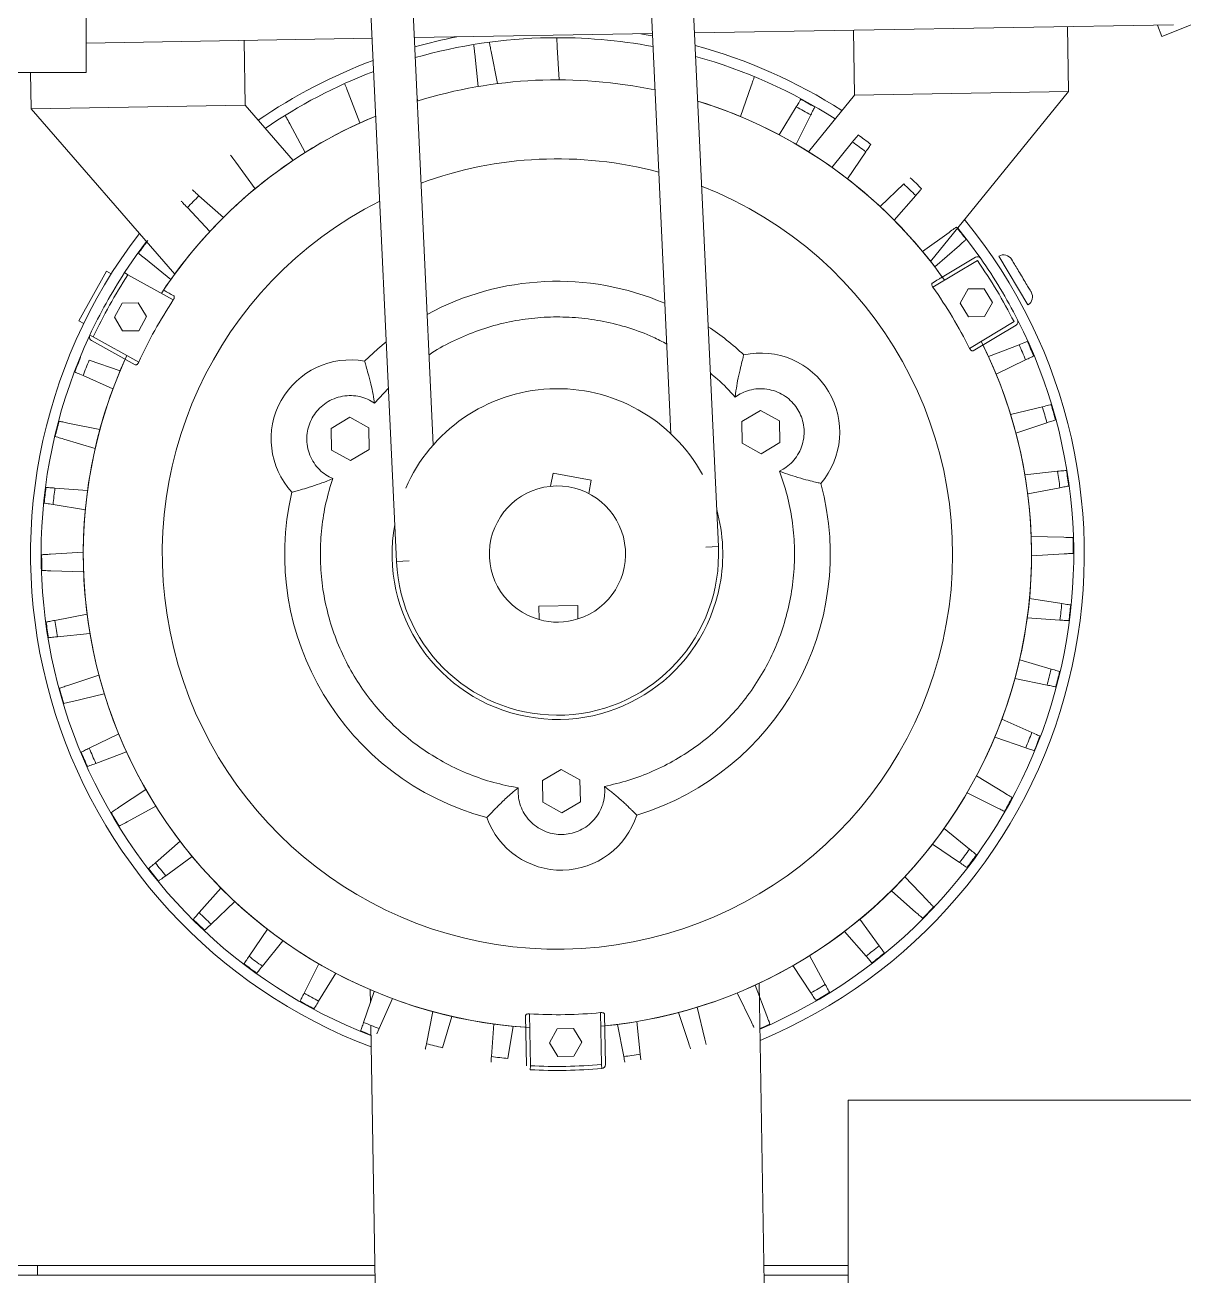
# Model space of a CAD drawing. Extents: x -2187 to 96136, y -11110 to 52208.
# Drawn here: x 34861.3 to 35218.7, y 18661.3 to 19047.1 of the extents above; entities that cross this region are included whole.
import ezdxf

# ---------------------------------------------------------------- set-up
doc = ezdxf.new("R2010")
doc.units = 0
doc.header["$LTSCALE"] = 1000
doc.header["$MEASUREMENT"] = 0

msp = doc.modelspace()

# ---------------------------------------------------------------- linework, layer by layer
at = {"color": 7, "linetype": 'Continuous', "lineweight": 15}
for p, q in [((35039.743, 19646.81), (35075.12, 18886.245)), ((34975.828, 18881.626), (34940.45, 19642.192)), ((35028.402, 19610.831), (35060.489, 18921.016)), ((34987.168, 18917.605), (34955.082, 19607.421)), ((34880.097, 19132.405), (34880.097, 19032.405)), ((35253.882, 19060.276), (35211.874, 19043.551)), ((35067.752, 19044.663), (35215.534, 19047.126)), ((35183.118, 19026.583), (35182.785, 19046.58)), ((35211.874, 19043.551), (35210.591, 19047.044)), ((34880.097, 19041.534), (34968.321, 19043.005)), ((34929.153, 19022.349), (34928.82, 19042.346)), ((34981.325, 19043.222), (35054.748, 19044.446)), ((35117.127, 19025.483), (35116.794, 19045.48)), ((35005.023, 19038.913), (35006.941, 19029.006)), ((35025.427, 19040.257), (35026.035, 19030.184)), ((35001.009, 19028.125), (34999.962, 19038.161)), ((34880.097, 19032.405), (34830.097, 19032.405)), ((34863.163, 19021.249), (34862.977, 19032.405)), ((35085.252, 19028.375), (35081.959, 19018.837)), ((34964.524, 19016.879), (34960.915, 19026.303)), ((34982.398, 19023.698), (34982.194, 19024.55)), ((35117.127, 19025.483), (35102.936, 19007.986)), ((35183.118, 19026.583), (35117.127, 19025.483)), ((35183.118, 19026.583), (35140.587, 18974.146)), ((34929.153, 19022.349), (34863.163, 19021.249)), ((34863.163, 19021.249), (34907.417, 18970.259)), ((34929.153, 19022.349), (34943.92, 19005.335)), ((35093.841, 19013.222), (35099.12, 19021.821)), ((35103.594, 19019.337), (35099.084, 19010.31)), ((34947.692, 19007.786), (34942.884, 19016.658)), ((35110.132, 19003.192), (35116.488, 19011.029)), ((35120.599, 19007.982), (35114.95, 18999.621)), ((34932.192, 18996.574), (34926.267, 19004.742)), ((35124.973, 18991.122), (35132.298, 18998.062)), ((34914.905, 18994.438), (34922.457, 18987.746)), ((35135.976, 18994.505), (35129.284, 18986.953)), ((34918.288, 18983.435), (34911.348, 18990.76)), ((35138.113, 18977.218), (35146.281, 18983.142)), ((35149.463, 18979.135), (35141.842, 18972.521)), ((34906.217, 18968.593), (34898.381, 18974.949)), ((35141.288, 18966.191), (35155.028, 18974.432)), ((35144.189, 18969.352), (35154.401, 18975.477)), ((35170.581, 18960.766), (35161.579, 18975.774)), ((34886.383, 18971.186), (34877.887, 18955.887)), ((34887.859, 18970.366), (34886.383, 18971.186)), ((34892.975, 18970.063), (34891.953, 18970.727)), ((34892.975, 18970.063), (34906.982, 18962.284)), ((35152.114, 18965.683), (35149.704, 18961.343)), ((35157.078, 18965.766), (35152.114, 18965.683)), ((35159.632, 18961.508), (35157.078, 18965.766)), ((34891.215, 18961.333), (34888.805, 18956.993)), ((34896.179, 18961.416), (34891.215, 18961.333)), ((34898.733, 18957.159), (34896.179, 18961.416)), ((35149.704, 18961.343), (35152.258, 18957.085)), ((35157.222, 18957.168), (35159.632, 18961.508)), ((34877.887, 18955.887), (34879.363, 18955.067)), ((34888.805, 18956.993), (34891.359, 18952.736)), ((34896.322, 18952.818), (34898.733, 18957.159)), ((35152.258, 18957.085), (35157.222, 18957.168)), ((35166.312, 18955.619), (35152.572, 18947.378)), ((35166.939, 18954.574), (35153.657, 18946.607)), ((34881.221, 18951.401), (34882.325, 18950.884)), ((34895.273, 18942.3), (34881.733, 18949.819)), ((34896.332, 18943.106), (34882.325, 18950.884)), ((34891.359, 18952.736), (34896.322, 18952.818)), ((35158.418, 18944.886), (35167.841, 18948.495)), ((34881.034, 18943.713), (34890.572, 18940.421)), ((35169.878, 18943.801), (35160.805, 18939.384)), ((34888.37, 18934.843), (34879.155, 18938.954)), ((35080.284, 18932.341), (35080.534, 18934.302)), ((34969.081, 18930.487), (34968.039, 18931.13)), ((34968.765, 18932.439), (34969.081, 18930.487)), ((35081.304, 18933.019), (35080.284, 18932.341)), ((35088.072, 18928.235), (35082.337, 18924.795)), ((35093.919, 18924.988), (35088.072, 18928.235)), ((35165.236, 18927.012), (35175.05, 18929.36)), ((34874.467, 18924.349), (34884.354, 18922.329)), ((34955.699, 18922.684), (34961.434, 18926.124)), ((34961.434, 18926.124), (34967.28, 18922.877)), ((34967.28, 18922.877), (34967.392, 18916.191)), ((35082.337, 18924.795), (35082.449, 18918.109)), ((35094.03, 18918.302), (35093.919, 18924.988)), ((35176.456, 18924.44), (35166.885, 18921.246)), ((34882.898, 18916.511), (34873.225, 18919.385)), ((34955.699, 18922.684), (34955.81, 18915.997)), ((34955.81, 18915.997), (34961.657, 18912.751)), ((34967.392, 18916.191), (34961.657, 18912.751)), ((35082.449, 18918.109), (35088.295, 18914.862)), ((35088.295, 18914.862), (35094.03, 18918.302)), ((34955.052, 18907.744), (34956.148, 18907.199)), ((35024.115, 18908.928), (35023.336, 18904.826)), ((35035.904, 18906.688), (35024.115, 18908.928)), ((35093.986, 18909.497), (35095.063, 18910.078)), ((35095.833, 18908.795), (35093.986, 18909.497)), ((35169.663, 18908.401), (35179.699, 18909.448)), ((34870.484, 18904.293), (34880.549, 18903.581)), ((34956.148, 18907.199), (34954.325, 18906.436)), ((35035.125, 18902.586), (35035.904, 18906.688)), ((35180.452, 18904.386), (35170.545, 18902.469)), ((34879.866, 18897.623), (34869.901, 18899.209)), ((35171.623, 18889.371), (35181.71, 18889.099)), ((34869.153, 18883.888), (34879.225, 18884.496)), ((35181.795, 18883.983), (35171.723, 18883.375)), ((34879.325, 18878.5), (34869.238, 18878.772)), ((35171.082, 18870.248), (35181.047, 18868.662)), ((34870.496, 18863.485), (34880.403, 18865.402)), ((35019.742, 18867.838), (35031.74, 18868.038)), ((35019.81, 18863.714), (35019.742, 18867.838)), ((35031.74, 18868.038), (35031.809, 18863.914)), ((35180.464, 18863.578), (35170.399, 18864.29)), ((34881.285, 18859.47), (34871.249, 18858.423)), ((35168.05, 18851.36), (35177.723, 18848.486)), ((34874.492, 18843.431), (34884.063, 18846.625)), ((35176.481, 18843.522), (35166.594, 18845.542)), ((34885.712, 18840.859), (34875.898, 18838.511)), ((35162.578, 18833.028), (35171.793, 18828.917)), ((34881.07, 18824.07), (34890.143, 18828.487)), ((35169.914, 18824.158), (35160.376, 18827.45)), ((34892.53, 18822.985), (34883.107, 18819.376)), ((35026.581, 18817.507), (35020.846, 18814.067)), ((35032.428, 18814.26), (35026.581, 18817.507)), ((35154.76, 18815.568), (35163.36, 18810.289)), ((34890.12, 18805.734), (34898.538, 18811.297)), ((35011.823, 18810.573), (35013.355, 18811.822)), ((35013.355, 18811.822), (35013.32, 18810.598)), ((35020.846, 18814.067), (35020.958, 18807.381)), ((35032.539, 18807.574), (35032.428, 18814.26)), ((35040.066, 18811.044), (35039.99, 18812.266)), ((35039.99, 18812.266), (35041.563, 18811.069)), ((35020.958, 18807.381), (35026.804, 18804.134)), ((35026.804, 18804.134), (35032.539, 18807.574)), ((35160.876, 18805.816), (35151.849, 18810.325)), ((34901.623, 18806.154), (34892.752, 18801.346)), ((35144.731, 18799.278), (35152.567, 18792.922)), ((34901.485, 18788.736), (34909.106, 18795.35)), ((35149.521, 18788.811), (35141.16, 18794.46)), ((34912.835, 18790.653), (34904.667, 18784.729)), ((35132.66, 18784.436), (35139.6, 18777.111)), ((34914.972, 18773.366), (34921.664, 18780.918)), ((35136.043, 18773.433), (35128.491, 18780.125)), ((34925.974, 18776.749), (34918.65, 18769.809)), ((35118.756, 18771.297), (35124.681, 18763.129)), ((34930.349, 18759.889), (34935.998, 18768.25)), ((34940.816, 18764.679), (34934.46, 18756.842)), ((35120.674, 18759.946), (35114.06, 18767.567)), ((34947.354, 18748.534), (34951.864, 18757.561)), ((35103.675, 18748.581), (35098.113, 18757)), ((35103.256, 18760.084), (35108.063, 18751.213)), ((34957.107, 18754.649), (34951.828, 18746.05)), ((34967.706, 18749.578), (34967.773, 18745.513)), ((35086.424, 18750.991), (35090.033, 18741.568)), ((35087.689, 18751.578), (35089.633, 18634.97)), ((34965.696, 18739.496), (34968.989, 18749.034)), ((34974.567, 18746.831), (34970.455, 18737.616)), ((35085.339, 18739.532), (35080.923, 18748.604)), ((34985.061, 18732.929), (34987.08, 18742.815)), ((35015.916, 18726.104), (35015.658, 18741.589)), ((35017.135, 18726.124), (35016.868, 18742.144)), ((35038.802, 18742.51), (35039.069, 18726.49)), ((35040.029, 18741.996), (35040.288, 18726.51)), ((35065.979, 18732.953), (35062.784, 18742.525)), ((35068.55, 18744.173), (35070.898, 18734.36)), ((34967.888, 18738.608), (34969.65, 18632.97)), ((34970.455, 18737.616), (34969.744, 18736.021)), ((34992.898, 18741.36), (34990.025, 18731.687)), ((35005.117, 18728.946), (35005.829, 18739.011)), ((35011.787, 18738.327), (35010.2, 18728.362)), ((35025.432, 18737.563), (35023.021, 18733.223)), ((35030.395, 18737.646), (35025.432, 18737.563)), ((35032.949, 18733.388), (35030.395, 18737.646)), ((35045.925, 18728.958), (35044.007, 18738.865)), ((35049.939, 18739.746), (35050.986, 18729.71)), ((35070.898, 18734.36), (35071.305, 18732.661)), ((35023.021, 18733.223), (35025.575, 18728.965)), ((35030.539, 18729.048), (35032.949, 18733.388)), ((35017.07, 18724.907), (35017.135, 18726.124)), ((35025.575, 18728.965), (35030.539, 18729.048)), ((35039.174, 18725.276), (35039.069, 18726.49)), ((35050.986, 18729.71), (35051.167, 18727.973)), ((36115.097, 18715.501), (35115.097, 18715.501)), ((35115.097, 18598.901), (35115.097, 18715.501)), ((36115.097, 18715.501), (35115.097, 18715.501)), ((34670.097, 18664.501), (34865.097, 18664.501)), ((34865.097, 18664.501), (34865.097, 18661.501)), ((34969.124, 18664.501), (34865.097, 18664.501)), ((35115.097, 18664.501), (35089.141, 18664.501)), ((34865.097, 18661.501), (34725.097, 18661.501)), ((34969.174, 18661.501), (34865.097, 18661.501)), ((35115.097, 18661.501), (35089.191, 18661.501))]:
    msp.add_line(p, q, dxfattribs=at)
at = {"color": 8, "linetype": 'Continuous', "lineweight": 15}
for p, q in [((34969.081, 18930.487), (34973.339, 18935.123)), ((35075.12, 18886.245), (35071.225, 18886.064)), ((34975.828, 18881.626), (34979.723, 18881.807))]:
    msp.add_line(p, q, dxfattribs=at)
at = {"color": 7, "linetype": 'Continuous', "lineweight": 15, "flags": 128}
for points in [[(35051.198, 19044.387), (35052.886, 19044.107), (35054.779, 19043.771)], [(35156.027, 18975.13), (35152.281, 18980.27), (35148.97, 18984.481)], [(34898.695, 18980.308), (34895.526, 18975.99), (34891.953, 18970.727)], [(34965.974, 18943.406), (34970.081, 18947.249), (34972.674, 18949.427)]]:
    msp.add_lwpolyline(points, dxfattribs=at)
at = {"color": 7, "linetype": 'Continuous', "lineweight": 15}
for centre, radius, start, end in [((35025.474, 18883.935), 162.5, 101.01838, 105.7158), ((35025.474, 18883.935), 159.25, 90.9551, 105.98704), ((35025.474, 18883.935), 159.25, 79.33929, 90.9551), ((35025.474, 18883.935), 162.5, 57.30841, 74.85408), ((35025.474, 18883.935), 162.5, 110.47224, 124.6018), ((35025.474, 18883.935), 159.25, 57.43862, 74.47806), ((35025.474, 18883.935), 159.25, 110.84826, 124.47159), ((35025.474, 18883.935), 146.25, 78.13001, 107.19632), ((35025.474, 18883.935), 146.25, 35.25633, 72.7967), ((35025.474, 18883.935), 146.25, 35.7353, 72.7967), ((35025.474, 18883.935), 159.087, 60.0772, 61.83301), ((35025.474, 18883.935), 156.321, 60.01735, 61.89286), ((35025.474, 18883.935), 146.25, 112.52962, 146.65388), ((35025.474, 18883.935), 146.25, 112.52962, 146.17491), ((35025.474, 18883.935), 159.087, 52.5772, 54.33301), ((35025.474, 18883.935), 156.321, 52.51735, 54.39286), ((35025.474, 18883.935), 121.875, 75.13778, 110.18854), ((35025.474, 18883.935), 159.087, 45.0772, 46.83301), ((35025.474, 18883.935), 121.875, 270.9551, 68.59677), ((35025.474, 18883.935), 156.321, 45.01735, 46.89286), ((35025.474, 18883.935), 121.875, 116.72955, 270.9551), ((35025.474, 18883.935), 156.321, 135.01735, 136.89286), ((35025.474, 18883.935), 162.5, 292.62329, 39.39049), ((35025.474, 18883.935), 159.087, 37.5772, 39.33301), ((35025.474, 18883.935), 162.5, 142.51972, 249.28692), ((35025.474, 18883.935), 159.088, 142.5772, 144.33301), ((35155.028, 18974.432), 1.219, 34.93513, 120.9551), ((35025.474, 18883.935), 159.25, 26.97508, 34.93513), ((35163.079, 18973.273), 2.917, 30.9551, 120.9551), ((35025.474, 18883.935), 159.25, 146.97508, 154.93513), ((35025.474, 18883.935), 84.125, 66.79795, 118.52838), ((35025.474, 18883.935), 142.052, 26.52652, 35.38369), ((35025.474, 18883.935), 142.052, 146.52652, 155.38369), ((35169.08, 18963.268), 2.917, 300.9551, 30.9551), ((35025.474, 18883.935), 84.125, 46.89641, 56.45025), ((35025.474, 18883.935), 159.25, 293.08861, 26.97508), ((35166.312, 18955.619), 1.219, 300.9551, 26.97508), ((35025.474, 18883.935), 159.25, 154.93513, 248.82159), ((34882.325, 18950.884), 1.219, 154.93513, 180.9551), ((34882.325, 18950.884), 1.219, 180.9551, 240.9551), ((35025.474, 18883.935), 146.25, 275.25633, 26.65388), ((35025.474, 18883.935), 146.25, 275.7353, 26.17491), ((35088.184, 18921.548), 24.375, 319.53084, 102.37937), ((35025.474, 18883.935), 156.321, 22.51735, 24.39286), ((35025.474, 18883.935), 159.087, 22.5772, 24.33301), ((35025.474, 18883.935), 159.088, 157.5772, 159.33301), ((35025.474, 18883.935), 156.321, 157.51735, 159.39286), ((35025.474, 18883.935), 146.25, 155.25633, 266.65388), ((35025.474, 18883.935), 146.25, 155.7353, 266.17491), ((34961.545, 18919.437), 24.375, 79.53084, 222.37937), ((35025.474, 18883.935), 51, 28.76165, 156.56468), ((35025.474, 18883.935), 156.321, 15.01735, 16.89286), ((35025.474, 18883.935), 159.087, 15.0772, 16.83301), ((35025.474, 18883.935), 159.088, 165.0772, 166.83301), ((35025.474, 18883.935), 156.321, 7.51735, 9.39286), ((35025.474, 18883.935), 159.087, 7.5772, 9.33301), ((35025.474, 18883.935), 159.088, 172.5772, 174.33301), ((35025.474, 18883.935), 156.321, 172.51735, 174.39286), ((35025.474, 18883.935), 21, 287.55665, 254.35355), ((35025.474, 18883.935), 84.125, 286.89641, 15.0138), ((35025.474, 18883.935), 84.125, 166.89641, 255.0138), ((35025.474, 18883.935), 51, 349.24195, 15.62752), ((35025.474, 18883.935), 51, 169.6988, 349.24195), ((35025.474, 18883.935), 159.087, 0.0772, 1.83301), ((35025.474, 18883.935), 49.7, 182.66316, 2.66316), ((35025.474, 18883.935), 159.088, 180.0772, 181.83301), ((35025.474, 18883.935), 156.321, 352.51735, 354.39286), ((35025.474, 18883.935), 159.087, 352.5772, 354.33301), ((35025.474, 18883.935), 159.088, 187.5772, 189.33301), ((35025.474, 18883.935), 156.321, 187.51735, 189.39286), ((35025.474, 18883.935), 21, 254.35355, 287.55665), ((35025.474, 18883.935), 156.321, 345.01735, 346.89286), ((35025.474, 18883.935), 159.087, 345.0772, 346.83301), ((35025.474, 18883.935), 159.088, 195.0772, 196.83301), ((35025.474, 18883.935), 156.321, 337.51735, 339.39286), ((35025.474, 18883.935), 159.088, 337.5772, 339.33301), ((35025.474, 18883.935), 159.087, 202.5772, 204.33301), ((35025.474, 18883.935), 156.321, 202.51735, 204.39286), ((35025.474, 18883.935), 159.088, 330.0772, 331.83301), ((35025.474, 18883.935), 159.087, 210.0772, 211.83301), ((35026.693, 18810.821), 24.375, 199.53084, 342.37937), ((35025.474, 18883.935), 156.321, 322.51735, 324.39286), ((35025.474, 18883.935), 156.321, 217.51735, 219.39286), ((35025.474, 18883.935), 159.088, 322.5772, 324.33301), ((35025.474, 18883.935), 159.087, 217.5772, 219.33301), ((35025.474, 18883.935), 156.321, 225.01735, 226.89286), ((35025.474, 18883.935), 159.088, 315.0772, 316.83301), ((35025.474, 18883.935), 159.087, 225.0772, 226.83301), ((35025.474, 18883.935), 156.321, 307.51735, 309.39286), ((35025.474, 18883.935), 159.088, 307.5772, 309.33301), ((35025.474, 18883.935), 159.087, 232.5772, 234.33301), ((35025.474, 18883.935), 156.321, 232.51735, 234.39286), ((35025.474, 18883.935), 156.321, 300.01735, 301.89286), ((35025.474, 18883.935), 159.087, 240.0772, 241.83301), ((35025.474, 18883.935), 156.321, 240.01735, 241.89286), ((35025.474, 18883.935), 159.088, 300.0772, 301.83301), ((35025.474, 18883.935), 142.052, 266.52652, 275.38369), ((35025.474, 18883.935), 156.321, 247.51735, 249.39286), ((35025.474, 18883.935), 159.088, 293.11242, 294.33301), ((35025.474, 18883.935), 159.088, 247.5772, 248.79779), ((35025.474, 18883.935), 156.321, 255.01735, 256.89286), ((35025.474, 18883.935), 156.321, 262.51735, 264.39286), ((35039.069, 18726.49), 1.219, 274.93513, 0.9551), ((35025.474, 18883.935), 156.321, 277.51735, 279.39286), ((35025.474, 18883.935), 159.25, 266.97508, 274.93513)]:
    msp.add_arc(centre, radius, start, end, dxfattribs=at)
for points, knots in [([(35025.26, 19043.023), (35025.278, 19042.723), (35025.31, 19042.183), (35025.391, 19040.848), (35025.427, 19040.257)], [0, 0, 0, 0, 0.55666548, 1, 1, 1, 1]), ([(34999.962, 19038.161), (34999.886, 19038.889), (34999.75, 19040.196), (34999.697, 19040.696), (34999.674, 19040.917)], [0, 0, 0, 0, 0.5568555, 1, 1, 1, 1]), ([(35004.496, 19041.634), (35004.554, 19041.339), (35004.656, 19040.808), (35004.91, 19039.495), (35005.023, 19038.913)], [0, 0, 0, 0, 0.55666548, 1, 1, 1, 1]), ([(35086.156, 19030.995), (35086.058, 19030.711), (35085.882, 19030.2), (35085.445, 19028.936), (35085.252, 19028.375)], [0, 0, 0, 0, 0.5566655, 1, 1, 1, 1]), ([(34960.915, 19026.303), (34960.653, 19026.986), (34960.183, 19028.213), (34960.003, 19028.683), (34959.924, 19028.891)], [0, 0, 0, 0, 0.5568555, 1, 1, 1, 1]), ([(35099.12, 19021.821), (35099.503, 19022.445), (35100.191, 19023.565), (35100.454, 19023.993), (35100.57, 19024.183)], [0, 0, 0, 0, 0.5568555, 1, 1, 1, 1]), ([(35104.832, 19021.816), (35104.698, 19021.547), (35104.456, 19021.064), (35103.858, 19019.868), (35103.594, 19019.337)], [0, 0, 0, 0, 0.5566655, 1, 1, 1, 1]), ([(34942.884, 19016.658), (34942.536, 19017.301), (34941.91, 19018.457), (34941.67, 19018.899), (34941.564, 19019.094)], [0, 0, 0, 0, 0.5568555, 1, 1, 1, 1]), ([(35116.488, 19011.029), (35116.949, 19011.597), (35117.777, 19012.618), (35118.093, 19013.008), (35118.234, 19013.181)], [0, 0, 0, 0, 0.5568555, 1, 1, 1, 1]), ([(35122.15, 19010.278), (35121.982, 19010.029), (35121.679, 19009.582), (35120.931, 19008.473), (35120.599, 19007.982)], [0, 0, 0, 0, 0.5566655, 1, 1, 1, 1]), ([(34926.267, 19004.742), (34925.838, 19005.335), (34925.066, 19006.399), (34924.771, 19006.805), (34924.64, 19006.986)], [0, 0, 0, 0, 0.5568555, 1, 1, 1, 1]), ([(34912.831, 18996.276), (34913.056, 18996.076), (34913.46, 18995.718), (34914.461, 18994.831), (34914.905, 18994.438)], [0, 0, 0, 0, 0.5566655, 1, 1, 1, 1]), ([(35137.814, 18996.579), (35137.615, 18996.354), (35137.256, 18995.949), (35136.369, 18994.948), (35135.976, 18994.505)], [0, 0, 0, 0, 0.5566655, 1, 1, 1, 1]), ([(34911.348, 18990.76), (34910.844, 18991.291), (34909.94, 18992.245), (34909.595, 18992.61), (34909.441, 18992.772)], [0, 0, 0, 0, 0.5568555, 1, 1, 1, 1]), ([(35146.281, 18983.142), (35146.873, 18983.572), (35147.937, 18984.344), (35148.344, 18984.639), (35148.524, 18984.769)], [0, 0, 0, 0, 0.5568555, 1, 1, 1, 1]), ([(35151.556, 18980.952), (35151.329, 18980.755), (35150.921, 18980.401), (35149.911, 18979.524), (35149.463, 18979.135)], [0, 0, 0, 0, 0.5566655, 1, 1, 1, 1]), ([(34898.381, 18974.949), (34897.812, 18975.41), (34896.791, 18976.238), (34896.401, 18976.555), (34896.228, 18976.695)], [0, 0, 0, 0, 0.5568555, 1, 1, 1, 1]), ([(35141.12, 18967.511), (35141.773, 18967.903), (35143.098, 18968.697), (35144.034, 18969.259), (35144.143, 18969.324), (35144.189, 18969.352)], [0, 0, 0, 0, 0.3614506, 0.7333767, 1, 1, 1, 1]), ([(34903.978, 18965.347), (34904.061, 18965.301), (34904.229, 18965.208), (34905.396, 18964.56), (34906.603, 18963.889), (34907.107, 18963.609)], [0, 0, 0, 0, 0.3614429, 0.7333753, 1, 1, 1, 1]), ([(35141.288, 18966.191), (35141.222, 18966.294), (35141.089, 18966.5), (35140.973, 18966.82), (35140.93, 18967.111), (35140.966, 18967.369), (35141.066, 18967.461), (35141.12, 18967.511)], [0, 0, 0, 0, 0.1824716, 0.3647796, 0.5520884, 0.7579671, 1, 1, 1, 1]), ([(34907.107, 18963.609), (34907.163, 18963.56), (34907.275, 18963.462), (34907.316, 18963.157), (34907.244, 18962.791), (34907.11, 18962.486), (34907.011, 18962.329), (34906.982, 18962.284)], [0, 0, 0, 0, 0.2463549, 0.4933342, 0.7212509, 0.921145, 1, 1, 1, 1]), ([(35153.657, 18946.607), (35153.587, 18946.583), (35153.445, 18946.535), (35153.161, 18946.653), (35152.88, 18946.897), (35152.683, 18947.166), (35152.596, 18947.331), (35152.572, 18947.378)], [0, 0, 0, 0, 0.2463549, 0.4933342, 0.7212509, 0.921145, 1, 1, 1, 1]), ([(35167.841, 18948.495), (35168.525, 18948.756), (35169.752, 18949.226), (35170.221, 18949.406), (35170.429, 18949.486)], [0, 0, 0, 0, 0.5568555, 1, 1, 1, 1]), ([(34896.332, 18943.106), (34896.276, 18942.997), (34896.163, 18942.779), (34895.944, 18942.518), (34895.714, 18942.336), (34895.472, 18942.238), (34895.343, 18942.278), (34895.273, 18942.3)], [0, 0, 0, 0, 0.1824716, 0.3647796, 0.5520884, 0.7579671, 1, 1, 1, 1]), ([(34965.974, 18943.406), (34966.008, 18943.298), (34966.076, 18943.08), (34966.589, 18941.398), (34967.311, 18938.86), (34968.115, 18935.75), (34968.562, 18933.476), (34968.765, 18932.439)], [0, 0, 0, 0, 0.195109, 0.3899609, 0.591618, 0.8138009, 1, 1, 1, 1]), ([(35082.958, 18945.357), (35082.928, 18945.247), (35082.867, 18945.027), (35082.41, 18943.329), (35081.774, 18940.768), (35081.074, 18937.634), (35080.703, 18935.346), (35080.534, 18934.302)], [0, 0, 0, 0, 0.195109, 0.3899609, 0.591618, 0.8138009, 1, 1, 1, 1]), ([(35172.369, 18945.014), (35172.099, 18944.882), (35171.613, 18944.646), (35170.411, 18944.06), (35169.878, 18943.801)], [0, 0, 0, 0, 0.5566655, 1, 1, 1, 1]), ([(34879.155, 18938.954), (34878.487, 18939.252), (34877.286, 18939.788), (34876.827, 18939.992), (34876.624, 18940.083)], [0, 0, 0, 0, 0.5568555, 1, 1, 1, 1]), ([(35081.304, 18933.019), (35082.026, 18933.401), (35083.513, 18934.189), (35086.034, 18934.833), (35088.724, 18935.007), (35091.453, 18934.616), (35094.043, 18933.676), (35096.341, 18932.259), (35098.238, 18930.489), (35099.718, 18928.467), (35100.806, 18926.208), (35101.473, 18923.702), (35101.641, 18921.007), (35101.251, 18918.28), (35100.312, 18915.688), (35098.891, 18913.397), (35097.136, 18911.476), (35095.741, 18910.535), (35095.063, 18910.078)], [0, 0, 0, 0, 0.058258, 0.1200057, 0.1843204, 0.25, 0.3156796, 0.3799943, 0.441742, 0.5, 0.558258, 0.6200057, 0.6843204, 0.75, 0.8156796, 0.8799943, 0.941742, 1, 1, 1, 1]), ([(34955.052, 18907.744), (34954.36, 18908.178), (34952.934, 18909.072), (34951.116, 18910.933), (34949.619, 18913.176), (34948.594, 18915.735), (34948.113, 18918.448), (34948.191, 18921.147), (34948.775, 18923.674), (34949.787, 18925.967), (34951.199, 18928.038), (34953.036, 18929.869), (34955.285, 18931.362), (34957.842, 18932.388), (34960.557, 18932.871), (34963.251, 18932.786), (34965.792, 18932.226), (34967.304, 18931.488), (34968.039, 18931.13)], [0, 0, 0, 0, 0.058258, 0.1200057, 0.1843204, 0.25, 0.3156796, 0.3799943, 0.441742, 0.5, 0.558258, 0.6200057, 0.6843204, 0.75, 0.8156796, 0.8799943, 0.941742, 1, 1, 1, 1]), ([(35175.05, 18929.36), (35175.762, 18929.53), (35177.04, 18929.836), (35177.528, 18929.953), (35177.745, 18930.005)], [0, 0, 0, 0, 0.5568555, 1, 1, 1, 1]), ([(34871.752, 18924.903), (34872.047, 18924.843), (34872.576, 18924.735), (34873.886, 18924.467), (34874.467, 18924.349)], [0, 0, 0, 0, 0.5566655, 1, 1, 1, 1]), ([(35179.085, 18925.317), (35178.8, 18925.222), (35178.287, 18925.051), (35177.019, 18924.628), (35176.456, 18924.44)], [0, 0, 0, 0, 0.55666548, 1, 1, 1, 1]), ([(34873.225, 18919.385), (34872.524, 18919.593), (34871.264, 18919.968), (34870.782, 18920.111), (34870.569, 18920.174)], [0, 0, 0, 0, 0.55685547, 1, 1, 1, 1]), ([(35093.986, 18909.497), (35094.813, 18907.054), (35096.483, 18902.123), (35097.982, 18894.39), (35098.704, 18886.462), (35098.539, 18878.451), (35097.504, 18870.508), (35095.619, 18862.771), (35092.94, 18855.37), (35089.522, 18848.367), (35085.384, 18841.764), (35080.518, 18835.579), (35074.947, 18829.888), (35068.751, 18824.811), (35062.038, 18820.437), (35054.927, 18816.859), (35047.569, 18814.044), (35042.501, 18812.855), (35039.99, 18812.266)], [0, 0, 0, 0, 0.0612217, 0.1235262, 0.1865739, 0.25, 0.3134261, 0.3764738, 0.4387783, 0.5, 0.5612217, 0.6235262, 0.6865739, 0.75, 0.8134261, 0.8764738, 0.9387783, 1, 1, 1, 1]), ([(35106.727, 18905.728), (35106.616, 18905.753), (35106.393, 18905.803), (35104.68, 18906.2), (35102.121, 18906.844), (35099.027, 18907.703), (35096.833, 18908.453), (35095.833, 18908.795)], [0, 0, 0, 0, 0.195109, 0.3899609, 0.591618, 0.8138009, 1, 1, 1, 1]), ([(35179.699, 18909.448), (35180.427, 18909.523), (35181.734, 18909.66), (35182.234, 18909.712), (35182.456, 18909.735)], [0, 0, 0, 0, 0.55685547, 1, 1, 1, 1]), ([(34867.72, 18904.488), (34868.02, 18904.467), (34868.559, 18904.429), (34869.893, 18904.334), (34870.484, 18904.293)], [0, 0, 0, 0, 0.5566655, 1, 1, 1, 1]), ([(34943.539, 18903.008), (34943.65, 18903.036), (34943.871, 18903.094), (34945.57, 18903.547), (34948.105, 18904.276), (34951.17, 18905.238), (34953.337, 18906.06), (34954.325, 18906.436)], [0, 0, 0, 0, 0.195109, 0.3899609, 0.591618, 0.8138009, 1, 1, 1, 1]), ([(35013.355, 18811.822), (35010.825, 18812.327), (35005.721, 18813.346), (34998.273, 18815.914), (34991.047, 18819.253), (34984.192, 18823.401), (34977.83, 18828.269), (34972.073, 18833.771), (34967.003, 18839.791), (34962.647, 18846.252), (34958.998, 18853.137), (34956.074, 18860.444), (34953.932, 18868.115), (34952.632, 18876.019), (34952.201, 18884.02), (34952.657, 18891.967), (34953.898, 18899.746), (34955.403, 18904.73), (34956.148, 18907.199)], [0, 0, 0, 0, 0.0612217, 0.1235262, 0.1865739, 0.25, 0.3134261, 0.3764738, 0.4387783, 0.5, 0.5612217, 0.6235262, 0.6865739, 0.75, 0.8134261, 0.8764738, 0.9387783, 1, 1, 1, 1]), ([(35183.172, 18904.913), (35182.877, 18904.856), (35182.347, 18904.753), (35181.034, 18904.499), (35180.452, 18904.386)], [0, 0, 0, 0, 0.55666548, 1, 1, 1, 1]), ([(34869.901, 18899.209), (34869.178, 18899.324), (34867.88, 18899.531), (34867.384, 18899.61), (34867.164, 18899.645)], [0, 0, 0, 0, 0.5568555, 1, 1, 1, 1]), ([(35181.71, 18889.099), (35182.441, 18889.079), (35183.755, 18889.044), (35184.257, 18889.03), (35184.48, 18889.024)], [0, 0, 0, 0, 0.55685547, 1, 1, 1, 1]), ([(35184.561, 18884.15), (35184.261, 18884.132), (35183.722, 18884.099), (35182.387, 18884.019), (35181.795, 18883.983)], [0, 0, 0, 0, 0.5566655, 1, 1, 1, 1]), ([(34866.387, 18883.721), (34866.687, 18883.739), (34867.226, 18883.772), (34868.561, 18883.852), (34869.153, 18883.888)], [0, 0, 0, 0, 0.5566655, 1, 1, 1, 1]), ([(34869.238, 18878.772), (34868.507, 18878.792), (34867.193, 18878.827), (34866.69, 18878.841), (34866.468, 18878.847)], [0, 0, 0, 0, 0.55685547, 1, 1, 1, 1]), ([(35181.047, 18868.662), (35181.77, 18868.547), (35183.068, 18868.34), (35183.564, 18868.261), (35183.784, 18868.226)], [0, 0, 0, 0, 0.5568555, 1, 1, 1, 1]), ([(34867.776, 18862.958), (34868.071, 18863.015), (34868.601, 18863.118), (34869.914, 18863.372), (34870.496, 18863.485)], [0, 0, 0, 0, 0.5566655, 1, 1, 1, 1]), ([(35183.228, 18863.383), (35182.928, 18863.404), (35182.389, 18863.442), (35181.055, 18863.537), (35180.464, 18863.578)], [0, 0, 0, 0, 0.5566655, 1, 1, 1, 1]), ([(34871.249, 18858.423), (34870.521, 18858.347), (34869.214, 18858.211), (34868.714, 18858.159), (34868.492, 18858.136)], [0, 0, 0, 0, 0.55685547, 1, 1, 1, 1]), ([(35177.723, 18848.486), (35178.424, 18848.278), (35179.684, 18847.903), (35180.166, 18847.76), (35180.379, 18847.697)], [0, 0, 0, 0, 0.55685547, 1, 1, 1, 1]), ([(34871.863, 18842.554), (34872.148, 18842.649), (34872.661, 18842.82), (34873.929, 18843.243), (34874.492, 18843.431)], [0, 0, 0, 0, 0.5566655, 1, 1, 1, 1]), ([(35179.196, 18842.968), (35178.901, 18843.028), (35178.372, 18843.136), (35177.062, 18843.404), (35176.481, 18843.522)], [0, 0, 0, 0, 0.5566655, 1, 1, 1, 1]), ([(34875.898, 18838.511), (34875.186, 18838.341), (34873.908, 18838.035), (34873.419, 18837.918), (34873.203, 18837.866)], [0, 0, 0, 0, 0.5568555, 1, 1, 1, 1]), ([(35171.793, 18828.917), (35172.461, 18828.619), (35173.662, 18828.083), (35174.12, 18827.879), (35174.324, 18827.788)], [0, 0, 0, 0, 0.5568555, 1, 1, 1, 1]), ([(34878.578, 18822.857), (34878.849, 18822.989), (34879.335, 18823.225), (34880.537, 18823.811), (34881.07, 18824.07)], [0, 0, 0, 0, 0.5566655, 1, 1, 1, 1]), ([(35172.534, 18823.253), (35172.249, 18823.352), (35171.739, 18823.528), (35170.474, 18823.964), (35169.914, 18824.158)], [0, 0, 0, 0, 0.5566655, 1, 1, 1, 1]), ([(34883.107, 18819.376), (34882.423, 18819.115), (34881.196, 18818.644), (34880.727, 18818.465), (34880.519, 18818.385)], [0, 0, 0, 0, 0.5568555, 1, 1, 1, 1]), ([(35040.066, 18811.044), (35040.036, 18810.227), (35039.975, 18808.546), (35039.272, 18806.041), (35038.079, 18803.623), (35036.375, 18801.456), (35034.266, 18799.683), (35031.89, 18798.401), (35029.409, 18797.643), (35026.917, 18797.373), (35024.417, 18797.56), (35021.913, 18798.235), (35019.496, 18799.437), (35017.329, 18801.138), (35015.553, 18803.248), (35014.28, 18805.624), (35013.494, 18808.104), (35013.377, 18809.783), (35013.32, 18810.598)], [0, 0, 0, 0, 0.058258, 0.1200057, 0.1843204, 0.25, 0.3156796, 0.3799943, 0.441742, 0.5, 0.558258, 0.6200057, 0.6843204, 0.75, 0.8156796, 0.8799943, 0.941742, 1, 1, 1, 1]), ([(35049.924, 18803.442), (35049.905, 18803.461), (35049.866, 18803.501), (35049.553, 18803.818), (35049.06, 18804.311), (35048.387, 18804.977), (35047.542, 18805.799), (35046.522, 18806.769), (35045.331, 18807.871), (35044.069, 18808.992), (35042.805, 18810.071), (35041.979, 18810.735), (35041.563, 18811.069)], [0, 0, 0, 0, 0.0961896, 0.195284, 0.2914492, 0.3902364, 0.4898762, 0.5919167, 0.7017749, 0.8140702, 0.9065198, 1, 1, 1, 1]), ([(35011.823, 18810.573), (35011.274, 18810.098), (35010.163, 18809.139), (35008.662, 18807.732), (35007.306, 18806.409), (35006.143, 18805.232), (35005.153, 18804.202), (35004.422, 18803.428), (35003.946, 18802.916), (35003.744, 18802.697), (35003.726, 18802.678), (35003.72, 18802.672)], [0, 0, 0, 0, 0.1274345, 0.2576055, 0.375153, 0.4958875, 0.6135654, 0.7355944, 0.8396264, 0.9472284, 1, 1, 1, 1]), ([(35163.36, 18810.289), (35163.984, 18809.906), (35165.104, 18809.219), (35165.532, 18808.956), (35165.722, 18808.839)], [0, 0, 0, 0, 0.5568555, 1, 1, 1, 1]), ([(34887.807, 18804.206), (34888.058, 18804.372), (34888.509, 18804.67), (34889.625, 18805.407), (34890.12, 18805.734)], [0, 0, 0, 0, 0.55666548, 1, 1, 1, 1]), ([(35163.355, 18804.577), (35163.086, 18804.712), (35162.603, 18804.953), (35161.406, 18805.551), (35160.876, 18805.816)], [0, 0, 0, 0, 0.5566655, 1, 1, 1, 1]), ([(34892.752, 18801.346), (34892.108, 18800.997), (34890.953, 18800.371), (34890.511, 18800.132), (34890.315, 18800.026)], [0, 0, 0, 0, 0.5568555, 1, 1, 1, 1]), ([(35152.567, 18792.922), (35153.136, 18792.461), (35154.157, 18791.633), (35154.547, 18791.316), (35154.72, 18791.176)], [0, 0, 0, 0, 0.5568555, 1, 1, 1, 1]), ([(34899.392, 18786.919), (34899.619, 18787.116), (34900.027, 18787.47), (34901.037, 18788.347), (34901.485, 18788.736)], [0, 0, 0, 0, 0.5566655, 1, 1, 1, 1]), ([(35151.817, 18787.259), (35151.568, 18787.428), (35151.12, 18787.73), (35150.012, 18788.479), (35149.521, 18788.811)], [0, 0, 0, 0, 0.5566655, 1, 1, 1, 1]), ([(34904.667, 18784.729), (34904.075, 18784.299), (34903.011, 18783.527), (34902.604, 18783.232), (34902.424, 18783.102)], [0, 0, 0, 0, 0.55685547, 1, 1, 1, 1]), ([(35139.6, 18777.111), (35140.104, 18776.58), (35141.008, 18775.626), (35141.353, 18775.261), (35141.506, 18775.099)], [0, 0, 0, 0, 0.5568555, 1, 1, 1, 1]), ([(34913.134, 18771.292), (34913.333, 18771.517), (34913.692, 18771.922), (34914.579, 18772.923), (34914.972, 18773.366)], [0, 0, 0, 0, 0.5566655, 1, 1, 1, 1]), ([(35138.117, 18771.595), (35137.892, 18771.795), (35137.488, 18772.153), (35136.487, 18773.04), (35136.043, 18773.433)], [0, 0, 0, 0, 0.5566655, 1, 1, 1, 1]), ([(34918.65, 18769.809), (34918.118, 18769.306), (34917.164, 18768.402), (34916.8, 18768.056), (34916.638, 18767.903)], [0, 0, 0, 0, 0.5568555, 1, 1, 1, 1]), ([(35124.681, 18763.129), (35125.11, 18762.536), (35125.882, 18761.472), (35126.177, 18761.065), (35126.308, 18760.885)], [0, 0, 0, 0, 0.5568555, 1, 1, 1, 1]), ([(34928.798, 18757.592), (34928.966, 18757.842), (34929.269, 18758.289), (34930.017, 18759.398), (34930.349, 18759.889)], [0, 0, 0, 0, 0.5566655, 1, 1, 1, 1]), ([(34934.46, 18756.842), (34933.999, 18756.274), (34933.171, 18755.253), (34932.855, 18754.863), (34932.714, 18754.69)], [0, 0, 0, 0, 0.5568555, 1, 1, 1, 1]), ([(35122.49, 18757.853), (35122.293, 18758.081), (35121.939, 18758.489), (35121.062, 18759.499), (35120.674, 18759.946)], [0, 0, 0, 0, 0.5566655, 1, 1, 1, 1]), ([(35108.063, 18751.213), (35108.412, 18750.57), (35109.038, 18749.414), (35109.278, 18748.972), (35109.384, 18748.776)], [0, 0, 0, 0, 0.5568555, 1, 1, 1, 1]), ([(34946.116, 18746.055), (34946.25, 18746.324), (34946.492, 18746.807), (34947.089, 18748.003), (34947.354, 18748.534)], [0, 0, 0, 0, 0.5566655, 1, 1, 1, 1]), ([(34951.828, 18746.05), (34951.445, 18745.426), (34950.757, 18744.306), (34950.494, 18743.878), (34950.378, 18743.688)], [0, 0, 0, 0, 0.5568555, 1, 1, 1, 1]), ([(35105.203, 18746.269), (35105.037, 18746.52), (35104.74, 18746.971), (35104.002, 18748.086), (35103.675, 18748.581)], [0, 0, 0, 0, 0.5566655, 1, 1, 1, 1]), ([(35015.658, 18741.589), (35015.672, 18741.663), (35015.701, 18741.809), (35015.946, 18741.997), (35016.298, 18742.118), (35016.629, 18742.154), (35016.815, 18742.146), (35016.868, 18742.144)], [0, 0, 0, 0, 0.2463549, 0.4933342, 0.7212509, 0.921145, 1, 1, 1, 1]), ([(35038.802, 18742.51), (35038.925, 18742.516), (35039.17, 18742.527), (35039.505, 18742.468), (35039.778, 18742.36), (35039.983, 18742.199), (35040.013, 18742.067), (35040.029, 18741.996)], [0, 0, 0, 0, 0.1824716, 0.3647796, 0.5520884, 0.7579671, 1, 1, 1, 1]), ([(35090.033, 18741.568), (35090.295, 18740.885), (35090.765, 18739.657), (35090.945, 18739.188), (35091.024, 18738.98)], [0, 0, 0, 0, 0.5568555, 1, 1, 1, 1]), ([(34964.792, 18736.876), (34964.89, 18737.16), (34965.066, 18737.671), (34965.503, 18738.935), (34965.696, 18739.496)], [0, 0, 0, 0, 0.5566655, 1, 1, 1, 1]), ([(35086.101, 18737.967), (35086.084, 18738.001), (35085.94, 18738.297), (35085.621, 18738.952), (35085.339, 18739.532)], [0, 0, 0, 0, 0.1141488, 1, 1, 1, 1]), ([(34984.713, 18731.224), (34984.72, 18731.261), (34984.786, 18731.583), (34984.932, 18732.297), (34985.061, 18732.929)], [0, 0, 0, 0, 0.1141488, 1, 1, 1, 1]), ([(35066.529, 18731.303), (35066.517, 18731.338), (35066.413, 18731.651), (35066.183, 18732.341), (35065.979, 18732.953)], [0, 0, 0, 0, 0.1141488, 1, 1, 1, 1]), ([(35004.994, 18727.21), (35004.997, 18727.247), (35005.02, 18727.576), (35005.071, 18728.302), (35005.117, 18728.946)], [0, 0, 0, 0, 0.11414878, 1, 1, 1, 1]), ([(35046.256, 18727.25), (35046.248, 18727.287), (35046.186, 18727.61), (35046.047, 18728.325), (35045.925, 18728.958)], [0, 0, 0, 0, 0.1141488, 1, 1, 1, 1])]:
    msp.add_open_spline(points, degree=3, knots=knots, dxfattribs=at)
for points in [[(35155.028, 18974.432), (35157.072, 18971.394), (35161.161, 18965.32), (35164.595, 18958.853), (35166.312, 18955.619)], [(35168.581, 18969.77), (35168.188, 18970.426), (35167.402, 18971.737), (35166.41, 18973.39), (35165.716, 18974.547), (35165.626, 18974.698), (35165.581, 18974.773)], [(34882.325, 18950.884), (34883.933, 18954.174), (34887.15, 18960.752), (34891.033, 18966.959), (34892.975, 18970.063)], [(35171.582, 18964.768), (35171.536, 18964.843), (35171.446, 18964.993), (35170.752, 18966.15), (35169.761, 18967.804), (35168.974, 18969.115), (35168.581, 18969.77)], [(35039.069, 18726.49), (35035.416, 18726.238), (35028.111, 18725.735), (35020.794, 18725.995), (35017.135, 18726.124)]]:
    msp.add_open_spline(points, degree=3, dxfattribs=at)
at = {"color": 8, "linetype": 'Continuous', "lineweight": 15}
for points, knots in [([(34985.877, 18945.353), (34986.163, 18945.556), (34988.624, 18947.308), (34993.72, 18949.91), (35001.08, 18953.041), (35008.733, 18955.262), (35016.478, 18956.646), (35024.253, 18957.187), (35032.039, 18956.903), (35039.833, 18955.789), (35047.533, 18953.782), (35054.05, 18951.43), (35057.806, 18949.438), (35059.201, 18948.698)], [0, 0, 0, 0, 0.0136503, 0.1177595, 0.2218688, 0.325357, 0.4276251, 0.528116, 0.6286069, 0.730875, 0.8343632, 0.9384724, 1, 1, 1, 1]), ([(35072.634, 18939.692), (35073.388, 18939.091), (35076.158, 18936.882), (35078.546, 18934.254), (35080.284, 18932.341)], [0, 0, 0, 0, 0.2719616, 1, 1, 1, 1])]:
    msp.add_open_spline(points, degree=3, knots=knots, dxfattribs=at)

doc.saveas('drawing.dxf')
